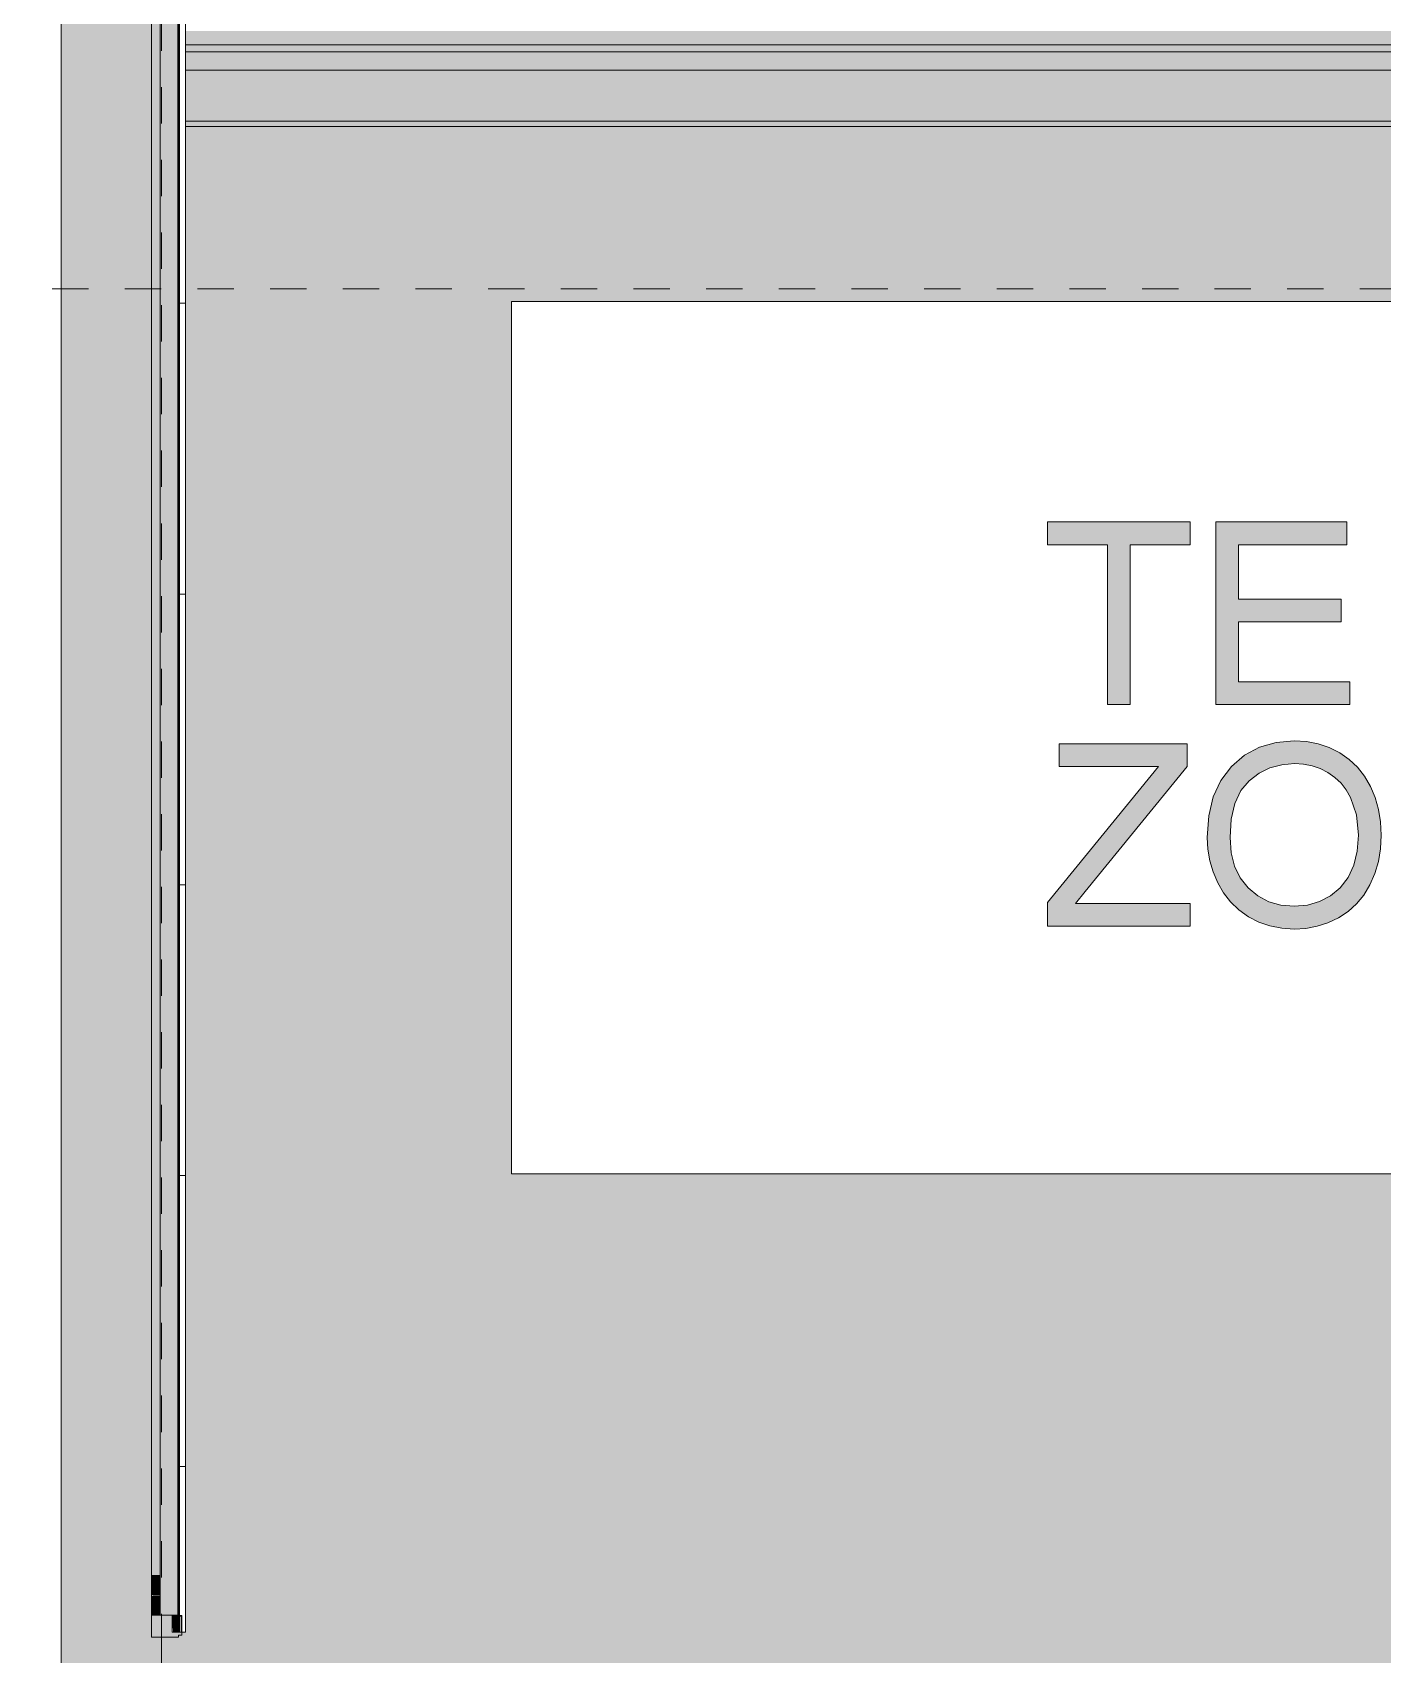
# Model space of a CAD drawing. Header units: metres. Extents: x -2362 to -2010, y -1 to 30.
# Drawn here: x -2115.626 to -2111.909, y 11.483 to 15.946 of the extents above; entities that cross this region are included whole.
import ezdxf

# ---------------------------------------------------------------- set-up
doc = ezdxf.new("R2010")
doc.units = ezdxf.units.M
doc.linetypes.add('AEC_Center', pattern=[0.024, 0.012, -0.004, 0.004, -0.004])
doc.linetypes.add('Grid Line', pattern=[0.021, 0.012, -0.003, 0.003, -0.003])
for name, color, linetype, lineweight in [('A-FLOR-LEVL', 51, 'Continuous', 5), ('A-GENM', 13, 'Continuous', 5), ('A-GLAZ-CURT', 52, 'Continuous', 5), ('A-GLAZ-CWMG', 51, 'Continuous', 5), ('A-ROOF', 132, 'Continuous', 5), ('A-ROOF-OTLN', 132, 'Continuous', 5), ('A-WALL', 113, 'Continuous', 5), ('S-GRID', 1, 'Continuous', 5)]:
    doc.layers.add(name, color=color, linetype=linetype, lineweight=lineweight)

# ---------------------------------------------------------------- blocks, each defined once
blk = doc.blocks.new('Rectangular Mullion - Frame_Framed Facade_Danpal_DPANMF BT1-3271043-SOUTH EAST - PART C')
at = {"layer": 'A-GLAZ-CWMG'}
blk.add_hatch(color=256, dxfattribs=at).paths.add_polyline_path([(-1665.5723, 11.7004), (-1665.5723, 16.0079), (-1665.5758, 16.0095), (-1665.5758, 16.0711), (-1665.5879, 16.0711), (-1665.5879, 16.115), (-1665.5958, 16.1145), (-1665.5958, 11.7004)])
for q in [(-1665.5958, 16.115), (-1665.5723, 11.7004)]:
    blk.add_line((-1665.5958, 11.7004), q, dxfattribs=at)
blk = doc.blocks.new('Rectangular Mullion - Mullion_FramedFacade_Danpal_DPAEC50-3271028-SOUTH EAST - PART C')
at = {"layer": 'A-GLAZ-CWMG'}
for p, q in [((-1665.5196, 11.6471), (-1665.5196, 11.6471)), ((-1665.5196, 11.6459), (-1665.5196, 11.6459))]:
    blk.add_line(p, q, dxfattribs=at)
blk = doc.blocks.new('Rectangular Mullion - Mullion_FramedFacade_Danpal_DPAEC50-3271029-SOUTH EAST - PART C')
at = {"layer": 'A-GLAZ-CWMG'}
for points in [[(-1665.5233, 11.5913), (-1665.5233, 16.0079), (-1665.5723, 16.0079), (-1665.5723, 11.5913), (-1665.537, 11.5913)], [(-1665.5233, 11.5913), (-1665.5223, 11.5914), (-1665.5233, 11.7179)], [(-1665.5223, 11.5919), (-1665.5204, 11.5919), (-1665.5223, 11.7179)], [(-1665.5204, 11.5919), (-1665.5196, 11.5919), (-1665.5204, 11.7179)]]:
    blk.add_hatch(color=256, dxfattribs=at).paths.add_polyline_path(points)
for p, q in [((-1665.5723, 11.5913), (-1665.5723, 16.0079)), ((-1665.5233, 16.0079), (-1665.5233, 11.5913)), ((-1665.5223, 11.5914), (-1665.5223, 16.0079)), ((-1665.5223, 16.0079), (-1665.5223, 11.5914)), ((-1665.5204, 16.0079), (-1665.5204, 11.5919)), ((-1665.5196, 11.5919), (-1665.5196, 16.0079)), ((-1665.5196, 16.0079), (-1665.5196, 11.5919)), ((-1665.5723, 11.5913), (-1665.5233, 11.5913)), ((-1665.5196, 11.5932), (-1665.5196, 11.5932))]:
    blk.add_line(p, q, dxfattribs=at)
at = {"layer": 'A-GLAZ-CWMG', "flags": 128}
for points in [[(-1665.5233, 11.5913), (-1665.5226, 11.5913), (-1665.5223, 11.5914)], [(-1665.5204, 11.5919), (-1665.5198, 11.5919), (-1665.5196, 11.5919)]]:
    blk.add_lwpolyline(points, dxfattribs=at)
blk = doc.blocks.new('System Panel - Danpalon - Multicell - 16mm thk - Light grey-3271046-SOUTH EAST - PART C')
at = {"layer": 'A-GLAZ-CURT'}
h = blk.add_hatch(dxfattribs=at)
h.set_pattern_fill('FP_217', color=256, style=0, pattern_type=2)
h.set_pattern_definition([(90, (0, 0), (-0.8, 5e-17), []), (180, (0, 0), (-1e-16, -0.8), [])])
h.paths.add_polyline_path([(-1665.5188, 11.5444), (-1665.5028, 11.5444), (-1665.5028, 16.0546), (-1665.5188, 16.0546), (-1665.5188, 11.7179)])
for p, q in [((-1665.5188, 16.0546), (-1665.5188, 11.5444)), ((-1665.5028, 11.5444), (-1665.5028, 16.0546)), ((-1665.5188, 11.5444), (-1665.5028, 11.5444))]:
    blk.add_line(p, q, dxfattribs=at)
blk = doc.blocks.new('Signage_Tenant Building - Tenant Signage with Back Panel-3230788-SOUTH EAST - PART C')
at = {"layer": 'A-GENM'}
for points in [[(-1662.9645, 14.0966), (-1662.9017, 14.0966), (-1662.9017, 14.5361), (-1662.7369, 14.5361), (-1662.7369, 14.5989), (-1663.1293, 14.5989), (-1663.1293, 14.5361), (-1662.9645, 14.5361)], [(-1662.6662, 14.0966), (-1662.2974, 14.0966), (-1662.2974, 14.1594), (-1662.6035, 14.1594), (-1662.6035, 14.3242), (-1662.3209, 14.3242), (-1662.3209, 14.387), (-1662.6035, 14.387), (-1662.6035, 14.5361), (-1662.3052, 14.5361), (-1662.3052, 14.5989), (-1662.6662, 14.5989)], [(-1663.1293, 13.4867), (-1662.7369, 13.4867), (-1662.7369, 13.5495), (-1663.0523, 13.5495), (-1662.7447, 13.9262), (-1662.7447, 13.989), (-1663.0979, 13.989), (-1663.0979, 13.9262), (-1662.8237, 13.9262), (-1663.1293, 13.5519)]]:
    blk.add_hatch(color=256, dxfattribs=at).paths.add_polyline_path(points)
h = blk.add_hatch(color=256, dxfattribs=at)
h.paths.add_polyline_path([(-1662.4504, 13.4789), (-1662.4126, 13.4819), (-1662.3874, 13.4866), (-1662.3576, 13.4963), (-1662.3288, 13.5098), (-1662.3023, 13.5271), (-1662.2789, 13.548), (-1662.2587, 13.5726), (-1662.2418, 13.6008), (-1662.2283, 13.6318), (-1662.2187, 13.6649), (-1662.213, 13.7), (-1662.2111, 13.737), (-1662.2129, 13.7736), (-1662.2183, 13.8082), (-1662.2275, 13.8408), (-1662.2402, 13.8714), (-1662.2565, 13.8994), (-1662.276, 13.9241), (-1662.2989, 13.9456), (-1662.3251, 13.9638), (-1662.3538, 13.9782), (-1662.3842, 13.9886), (-1662.4163, 13.9948), (-1662.4501, 13.9969), (-1662.5005, 13.9925), (-1662.5462, 13.9792), (-1662.5869, 13.9572), (-1662.6228, 13.9264), (-1662.6521, 13.8877), (-1662.6731, 13.8423), (-1662.6856, 13.7902), (-1662.6898, 13.7313), (-1662.688, 13.6987), (-1662.6826, 13.667), (-1662.67, 13.6274), (-1662.6611, 13.6062), (-1662.6451, 13.5783), (-1662.6257, 13.5534), (-1662.6029, 13.5317), (-1662.5767, 13.513), (-1662.548, 13.4981), (-1662.5173, 13.4874), (-1662.4848, 13.481)])
h.paths.add_polyline_path([(-1662.4508, 13.5417), (-1662.4871, 13.5448), (-1662.5202, 13.5543), (-1662.5501, 13.5701), (-1662.5768, 13.5922), (-1662.6024, 13.6274), (-1662.6145, 13.6521), (-1662.6239, 13.689), (-1662.627, 13.7306), (-1662.6237, 13.7815), (-1662.6139, 13.8246), (-1662.5976, 13.8598), (-1662.5746, 13.8872), (-1662.5472, 13.9077), (-1662.5172, 13.9224), (-1662.4847, 13.9312), (-1662.4497, 13.9341), (-1662.4126, 13.9302), (-1662.4011, 13.928), (-1662.3787, 13.9204), (-1662.3575, 13.9097), (-1662.3383, 13.8963), (-1662.3214, 13.8804), (-1662.3071, 13.862), (-1662.2952, 13.8411), (-1662.2792, 13.7931), (-1662.2738, 13.7375), (-1662.277, 13.6933), (-1662.2863, 13.6544), (-1662.3019, 13.6209), (-1662.3237, 13.5927), (-1662.3503, 13.5704), (-1662.3804, 13.5544), (-1662.4139, 13.5449)])
for p, q in [((-1655.6055, 15.2055), (-1664.6055, 15.2055)), ((-1664.6055, 15.2055), (-1664.6055, 12.8055)), ((-1662.7369, 14.5989), (-1663.1293, 14.5989)), ((-1663.1293, 14.5989), (-1663.1293, 14.5361)), ((-1662.7369, 14.5361), (-1662.7369, 14.5989)), ((-1662.3052, 14.5989), (-1662.6662, 14.5989)), ((-1662.6662, 14.5989), (-1662.6662, 14.0966)), ((-1662.3052, 14.5361), (-1662.3052, 14.5989)), ((-1663.1293, 14.5361), (-1662.9645, 14.5361)), ((-1662.9645, 14.5361), (-1662.9645, 14.0966)), ((-1662.9017, 14.0966), (-1662.9017, 14.5361)), ((-1662.9017, 14.5361), (-1662.7369, 14.5361)), ((-1662.6035, 14.387), (-1662.6035, 14.5361)), ((-1662.6035, 14.5361), (-1662.3052, 14.5361)), ((-1662.3209, 14.387), (-1662.6035, 14.387)), ((-1662.3209, 14.3242), (-1662.3209, 14.387)), ((-1662.6035, 14.1594), (-1662.6035, 14.3242)), ((-1662.6035, 14.3242), (-1662.3209, 14.3242)), ((-1662.2974, 14.1594), (-1662.6035, 14.1594)), ((-1662.2974, 14.0966), (-1662.2974, 14.1594)), ((-1662.9645, 14.0966), (-1662.9017, 14.0966)), ((-1662.6662, 14.0966), (-1662.2974, 14.0966)), ((-1662.7447, 13.989), (-1663.0979, 13.989)), ((-1663.0979, 13.989), (-1663.0979, 13.9262)), ((-1662.7447, 13.9262), (-1662.7447, 13.989)), ((-1662.5462, 13.9792), (-1662.5869, 13.9572)), ((-1662.5005, 13.9925), (-1662.5462, 13.9792)), ((-1662.4501, 13.9969), (-1662.5005, 13.9925)), ((-1662.4163, 13.9948), (-1662.4501, 13.9969)), ((-1662.3842, 13.9886), (-1662.4163, 13.9948)), ((-1662.3538, 13.9782), (-1662.3842, 13.9886)), ((-1662.3251, 13.9638), (-1662.3538, 13.9782)), ((-1663.0979, 13.9262), (-1662.8237, 13.9262)), ((-1663.0258, 13.5819), (-1662.7447, 13.9262)), ((-1662.8237, 13.9262), (-1662.8725, 13.8665)), ((-1662.6228, 13.9264), (-1662.6521, 13.8877)), ((-1662.5869, 13.9572), (-1662.6228, 13.9264)), ((-1662.5172, 13.9224), (-1662.4847, 13.9312)), ((-1662.4847, 13.9312), (-1662.4497, 13.9341)), ((-1662.4497, 13.9341), (-1662.4247, 13.9326)), ((-1662.4247, 13.9326), (-1662.4011, 13.928)), ((-1662.4011, 13.928), (-1662.3787, 13.9204)), ((-1662.2989, 13.9456), (-1662.3251, 13.9638)), ((-1662.276, 13.9241), (-1662.2989, 13.9456)), ((-1662.6521, 13.8877), (-1662.6731, 13.8423)), ((-1662.5976, 13.8598), (-1662.5746, 13.8872)), ((-1662.5746, 13.8872), (-1662.5472, 13.9077)), ((-1662.5472, 13.9077), (-1662.5172, 13.9224)), ((-1662.3787, 13.9204), (-1662.3575, 13.9097)), ((-1662.3575, 13.9097), (-1662.3383, 13.8963)), ((-1662.3383, 13.8963), (-1662.3214, 13.8804)), ((-1662.3214, 13.8804), (-1662.3071, 13.862)), ((-1662.2565, 13.8994), (-1662.276, 13.9241)), ((-1662.2402, 13.8714), (-1662.2565, 13.8994)), ((-1662.8725, 13.8665), (-1663.1293, 13.5519)), ((-1662.6731, 13.8423), (-1662.6856, 13.7902)), ((-1662.6139, 13.8246), (-1662.5976, 13.8598)), ((-1662.3071, 13.862), (-1662.2952, 13.8411)), ((-1662.2952, 13.8411), (-1662.2792, 13.7931)), ((-1662.2275, 13.8408), (-1662.2402, 13.8714)), ((-1662.2183, 13.8082), (-1662.2275, 13.8408)), ((-1662.6237, 13.7815), (-1662.6139, 13.8246)), ((-1662.2792, 13.7931), (-1662.2738, 13.7375)), ((-1662.2129, 13.7736), (-1662.2183, 13.8082)), ((-1662.6856, 13.7902), (-1662.6898, 13.7313)), ((-1662.627, 13.7306), (-1662.6237, 13.7815)), ((-1662.2111, 13.737), (-1662.2129, 13.7736)), ((-1662.6898, 13.7313), (-1662.688, 13.6987)), ((-1662.6239, 13.689), (-1662.627, 13.7306)), ((-1662.2738, 13.7375), (-1662.277, 13.6933)), ((-1662.213, 13.7), (-1662.2111, 13.737)), ((-1662.688, 13.6987), (-1662.6826, 13.667)), ((-1662.6826, 13.667), (-1662.6736, 13.6362)), ((-1662.6145, 13.6521), (-1662.6239, 13.689)), ((-1662.277, 13.6933), (-1662.2863, 13.6544)), ((-1662.2283, 13.6318), (-1662.2187, 13.6649)), ((-1662.2187, 13.6649), (-1662.213, 13.7)), ((-1662.6736, 13.6362), (-1662.6611, 13.6062)), ((-1662.5988, 13.6198), (-1662.6145, 13.6521)), ((-1662.5768, 13.5922), (-1662.5988, 13.6198)), ((-1662.3019, 13.6209), (-1662.3237, 13.5927)), ((-1662.2863, 13.6544), (-1662.3019, 13.6209)), ((-1662.2418, 13.6008), (-1662.2283, 13.6318)), ((-1663.0523, 13.5495), (-1663.0258, 13.5819)), ((-1662.6611, 13.6062), (-1662.6451, 13.5783)), ((-1662.6451, 13.5783), (-1662.6257, 13.5534)), ((-1662.5501, 13.5701), (-1662.5768, 13.5922)), ((-1662.5202, 13.5543), (-1662.5501, 13.5701)), ((-1662.3503, 13.5704), (-1662.3804, 13.5544)), ((-1662.3237, 13.5927), (-1662.3503, 13.5704)), ((-1662.2789, 13.548), (-1662.2587, 13.5726)), ((-1662.2587, 13.5726), (-1662.2418, 13.6008)), ((-1663.1293, 13.5519), (-1663.1293, 13.4867)), ((-1662.7369, 13.5495), (-1663.0523, 13.5495)), ((-1662.7369, 13.4867), (-1662.7369, 13.5495)), ((-1662.6257, 13.5534), (-1662.6029, 13.5317)), ((-1662.6029, 13.5317), (-1662.5767, 13.513)), ((-1662.4871, 13.5448), (-1662.5202, 13.5543)), ((-1662.4508, 13.5417), (-1662.4871, 13.5448)), ((-1662.4139, 13.5449), (-1662.4508, 13.5417)), ((-1662.3804, 13.5544), (-1662.4139, 13.5449)), ((-1662.3288, 13.5098), (-1662.3023, 13.5271)), ((-1662.3023, 13.5271), (-1662.2789, 13.548)), ((-1663.1293, 13.4867), (-1662.7369, 13.4867)), ((-1662.5767, 13.513), (-1662.548, 13.4981)), ((-1662.548, 13.4981), (-1662.5173, 13.4874)), ((-1662.5173, 13.4874), (-1662.4848, 13.481)), ((-1662.4848, 13.481), (-1662.4504, 13.4789)), ((-1662.4504, 13.4789), (-1662.4184, 13.4808)), ((-1662.4184, 13.4808), (-1662.3874, 13.4866)), ((-1662.3874, 13.4866), (-1662.3576, 13.4963)), ((-1662.3576, 13.4963), (-1662.3288, 13.5098)), ((-1664.6055, 12.8055), (-1655.6055, 12.8055))]:
    blk.add_line(p, q, dxfattribs=at)
blk = doc.blocks.new('Rectangular Mullion - Frame_Framed Facade_Danpal_DPANMF BT1-3271035-SOUTH EAST - PART C')
at = {"layer": 'A-GLAZ-CWMG'}
blk.add_hatch(color=256, dxfattribs=at).paths.add_polyline_path([(-1665.5723, 11.7004), (-1665.5958, 11.7004), (-1665.5958, 11.6463), (-1665.5723, 11.6463)])
for p in [(-1665.5723, 11.7004), (-1665.5958, 11.6463)]:
    blk.add_line(p, (-1665.5958, 11.7004), dxfattribs=at)
blk = doc.blocks.new('Rectangular Mullion - Frame_Framed Facade_Danpal_DPANMF BT1-3247050-SOUTH EAST - PART C')
at = {"layer": 'A-GLAZ-CWMG'}
for points in [[(-1665.5723, 11.5924), (-1665.5723, 11.6463), (-1665.5958, 11.6452), (-1665.5958, 11.5924)], [(-1665.5233, 11.5458), (-1665.5188, 11.5458), (-1665.5205, 11.5919), (-1665.5393, 11.5912), (-1665.537, 11.5458)]]:
    blk.add_hatch(color=256, dxfattribs=at).paths.add_polyline_path(points)
blk.add_line((-1665.5958, 11.5924), (-1665.5958, 11.6463), dxfattribs=at)
blk = doc.blocks.new('Rectangular Mullion - Frame_Framed Facade_Danpal_DPANMF BT1-3246963-SOUTH EAST - PART C')
at = {"layer": 'A-GLAZ-CWMG'}
blk.add_hatch(color=256, dxfattribs=at).paths.add_polyline_path([(-1665.537, 11.5311), (-1665.5217, 11.5311), (-1665.5217, 11.5366), (-1665.5124, 11.5366), (-1665.5144, 11.5444), (-1665.5393, 11.5444), (-1665.5393, 11.5912), (-1665.5958, 11.5912), (-1665.5958, 11.5311)])
for p, q in [((-1665.5958, 11.5912), (-1665.5958, 11.5924)), ((-1665.5393, 11.5912), (-1665.5958, 11.5912)), ((-1665.5958, 11.5912), (-1665.5958, 11.5311)), ((-1665.5393, 11.5444), (-1665.5393, 11.5912)), ((-1665.5124, 11.5901), (-1665.5183, 11.5901)), ((-1665.5183, 11.5901), (-1665.5183, 11.5886)), ((-1665.5183, 11.5886), (-1665.5144, 11.5886)), ((-1665.5144, 11.5886), (-1665.5144, 11.5444)), ((-1665.5124, 11.5366), (-1665.5124, 11.5901)), ((-1665.5958, 11.5311), (-1665.5217, 11.5311)), ((-1665.5144, 11.5444), (-1665.5393, 11.5444)), ((-1665.5217, 11.5311), (-1665.5217, 11.5366)), ((-1665.5217, 11.5366), (-1665.5124, 11.5366))]:
    blk.add_line(p, q, dxfattribs=at)

msp = doc.modelspace()

# ---------------------------------------------------------------- hatches: boundary and pattern name
at = {"layer": 'A-ROOF'}
for points in [[(-2115.2044, 15.9114), (-2105.0197, 15.9114), (-2105.0197, 15.94), (-2023.9509, 15.94), (-2023.9509, 15.9516), (-2115.2044, 15.9498)], [(-2105.0197, 15.8924), (-2105.0197, 15.9114), (-2115.2044, 15.9114), (-2115.2044, 15.8924), (-2105.0321, 15.8924)]]:
    msp.add_hatch(color=256, dxfattribs=at).paths.add_polyline_path(points)
at = {"layer": 'A-ROOF-OTLN'}
for points in [[(-2115.2044, 15.8424), (-2105.0197, 15.8424), (-2105.0197, 15.8924), (-2115.2044, 15.8924)], [(-2115.2044, 15.687), (-2105.0197, 15.687), (-2105.0197, 15.7014), (-2115.2044, 15.7014)]]:
    msp.add_hatch(color=256, dxfattribs=at).paths.add_polyline_path(points)
h = msp.add_hatch(color=256, dxfattribs=at)
h.paths.add_polyline_path([(-2114.6137, 15.7014), (-2105.0197, 15.7014), (-2105.0197, 15.8424), (-2115.2044, 15.8424), (-2115.2044, 15.7014), (-2115.0303, 15.7014)])
h.paths.add_polyline_path([(-2115.2212, 15.7014), (-2115.2204, 15.7014), (-2115.2212, 15.749)])
at = {"layer": 'A-WALL'}
msp.add_hatch(color=256, dxfattribs=at).paths.add_polyline_path([(-2115.5469, 5.24), (-2115.2699, 5.24), (-2115.2699, 11.5311), (-2115.2974, 11.5325), (-2115.2974, 16.115), (-2115.5469, 16.1145), (-2115.5469, 6.4139)])
h = msp.add_hatch(color=256, dxfattribs=at)
h.paths.add_polyline_path([(-2115.2699, 5.24), (-2111.1079, 5.24), (-2111.1079, 10.8492), (-2110.9399, 10.8492), (-2110.9399, 7.64), (-2110.9599, 7.64), (-2110.9599, 5.24), (-2104.965, 5.24), (-2104.965, 7.64), (-2105.0197, 7.64), (-2105.0197, 10.8069), (-2110.7607, 10.8592), (-2110.7607, 10.8692), (-2115.2699, 10.9102), (-2115.2699, 6.4139)])
h.paths.add_polyline_path([(-2104.8238, 5.24), (-2104.7699, 5.24), (-2104.7699, 7.64), (-2104.865, 7.64), (-2104.865, 5.24)])
h.paths.add_polyline_path([(-2105.0197, 11.3232), (-2105.0197, 15.687), (-2115.2044, 15.687), (-2115.2044, 11.5444), (-2115.214, 11.5444), (-2115.216, 11.5366), (-2115.2233, 11.5366), (-2115.2249, 11.5311), (-2115.2699, 11.5311), (-2115.2699, 11.4347), (-2105.4055, 11.3449), (-2105.3957, 11.348), (-2105.092, 11.345), (-2105.0321, 11.327)])
h.paths.add_polyline_path([(-2114.3071, 12.8055), (-2114.3071, 15.2055), (-2105.3071, 15.2055), (-2105.3071, 12.8055), (-2107.9483, 12.8055)])

# ---------------------------------------------------------------- linework, layer by layer
at = {"layer": 'A-FLOR-LEVL', "linetype": 'AEC_Center'}
msp.add_line((-2126.971, 15.24), (-2009.5167, 15.24), dxfattribs=at)
at = {"layer": 'A-ROOF'}
msp.add_line((-2115.2044, 15.9114), (-2105.0197, 15.9114), dxfattribs=at)
at = {"layer": 'A-ROOF-OTLN'}
for p, q in [((-2105.0197, 15.8924), (-2115.2044, 15.8924)), ((-2105.0197, 15.8424), (-2115.2044, 15.8424)), ((-2115.2044, 15.7014), (-2105.0197, 15.7014)), ((-2105.0197, 15.687), (-2115.2044, 15.687))]:
    msp.add_line(p, q, dxfattribs=at)
at = {"layer": 'A-WALL'}
for p, q in [((-2115.5469, 5.24), (-2115.5469, 16.1161)), ((-2115.2699, 11.5311), (-2115.2699, 11.4347))]:
    msp.add_line(p, q, dxfattribs=at)
at = {"layer": 'S-GRID', "linetype": 'Grid Line'}
msp.add_line((-2115.2699, -0.3048), (-2115.2699, 24.9607), dxfattribs=at)

# ---------------------------------------------------------------- block references
at = {"layer": 'A-GENM'}
msp.add_blockref('Signage_Tenant Building - Tenant Signage with Back Panel-3230788-SOUTH EAST - PART C', (-449.7016, 0), dxfattribs=at)
at = {"layer": 'A-GLAZ-CURT'}
msp.add_blockref('System Panel - Danpalon - Multicell - 16mm thk - Light grey-3271046-SOUTH EAST - PART C', (-449.7016, 0), dxfattribs=at)
at = {"layer": 'A-GLAZ-CWMG'}
for name in ['Rectangular Mullion - Frame_Framed Facade_Danpal_DPANMF BT1-3271043-SOUTH EAST - PART C', 'Rectangular Mullion - Mullion_FramedFacade_Danpal_DPAEC50-3271029-SOUTH EAST - PART C', 'Rectangular Mullion - Frame_Framed Facade_Danpal_DPANMF BT1-3271035-SOUTH EAST - PART C', 'Rectangular Mullion - Frame_Framed Facade_Danpal_DPANMF BT1-3247050-SOUTH EAST - PART C', 'Rectangular Mullion - Mullion_FramedFacade_Danpal_DPAEC50-3271028-SOUTH EAST - PART C', 'Rectangular Mullion - Frame_Framed Facade_Danpal_DPANMF BT1-3246963-SOUTH EAST - PART C']:
    msp.add_blockref(name, (-449.7016, 0), dxfattribs=at)

doc.saveas('drawing.dxf')
